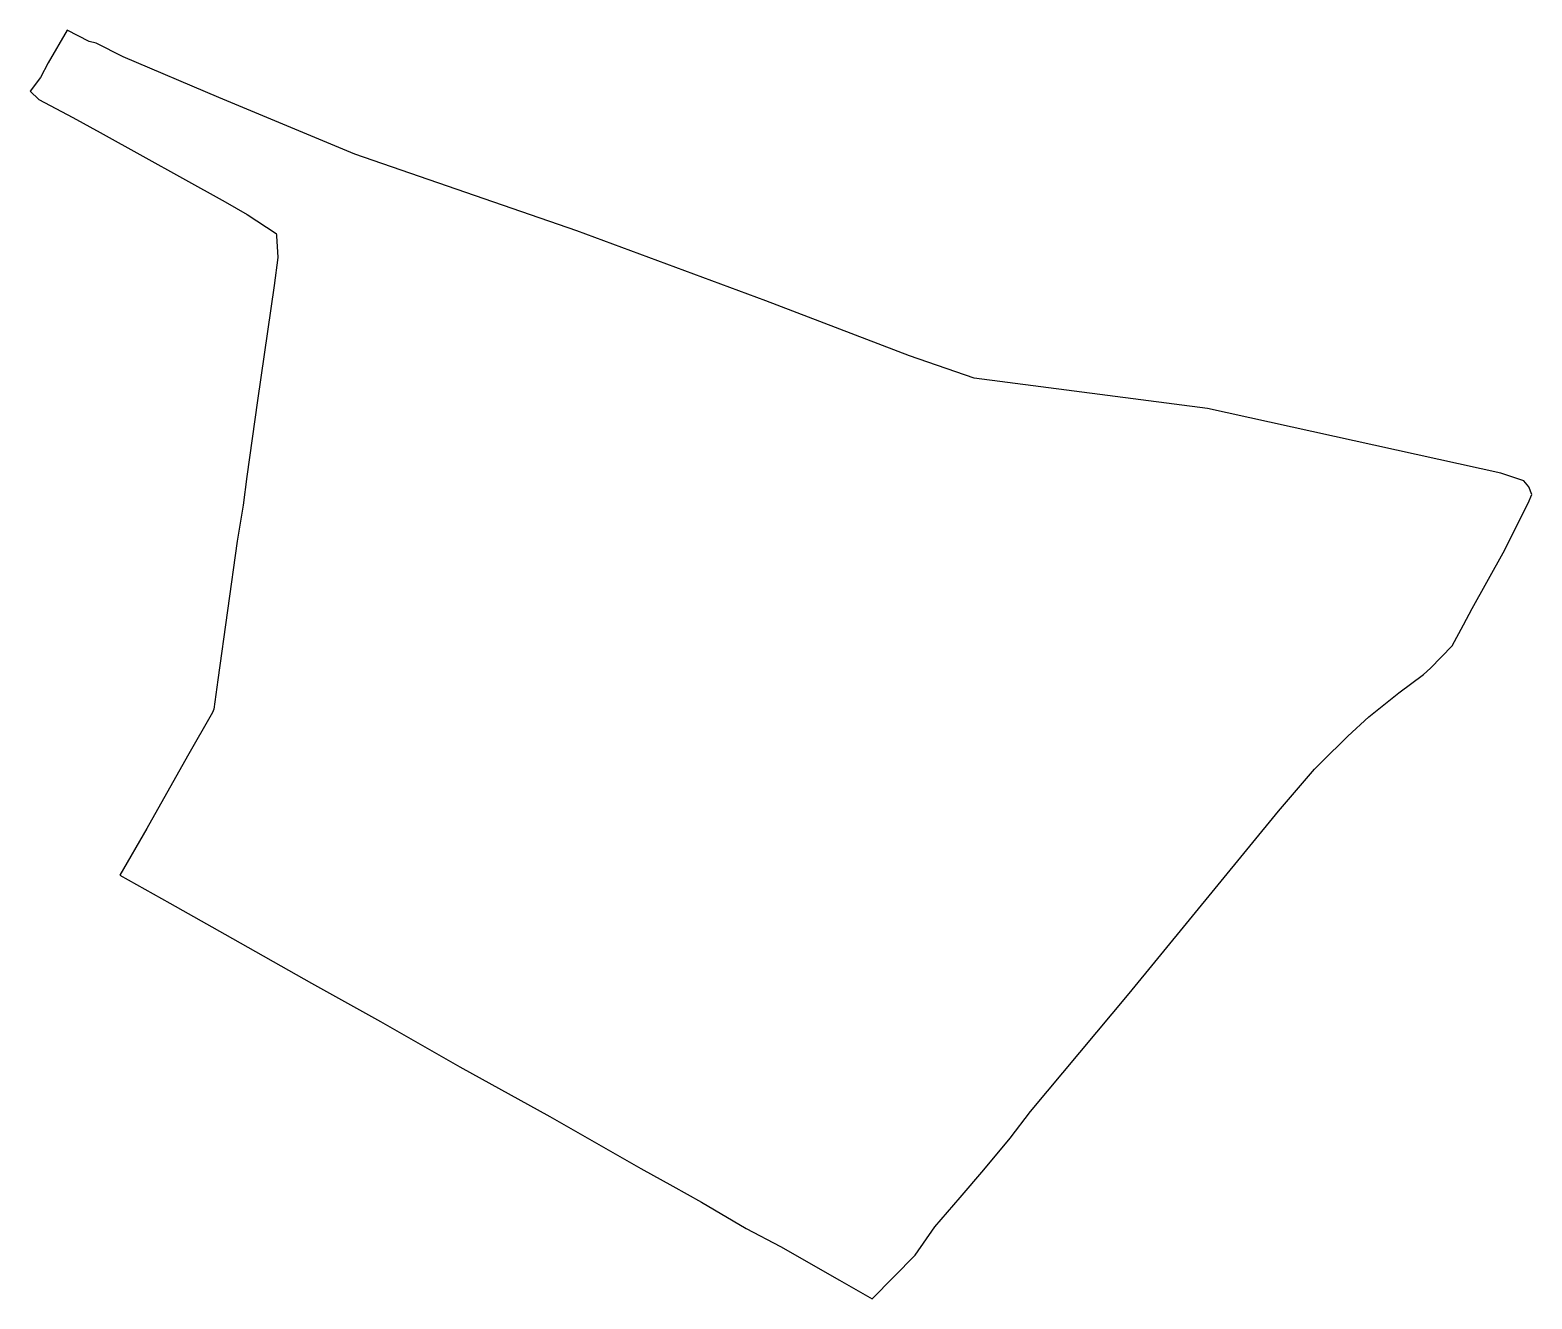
# Model space of a CAD drawing. Header units: millimetres. Extents: x 621039 to 621748, y 1339904 to 1340503.
import ezdxf

# ---------------------------------------------------------------- set-up
doc = ezdxf.new("R2010")
doc.units = ezdxf.units.MM

msp = doc.modelspace()

# ---------------------------------------------------------------- linework, layer by layer
at = {"color": 0}
msp.add_lwpolyline([(621748.36, 1340283.52), (621746.83, 1340287.26), (621744.48, 1340290.1), (621737.91, 1340292.31), (621733.62, 1340293.69), (621595.05, 1340324.21), (621484.8, 1340338.52), (621454.35, 1340349.07), (621386.41, 1340375.06), (621297.24, 1340408.21), (621192.35, 1340444.39), (621127.99, 1340471.09), (621082.81, 1340490.41), (621070.12, 1340496.87), (621066.85, 1340497.51), (621056.33, 1340503), (621047.41, 1340487.51), (621043.87, 1340480.5), (621038.86, 1340474.06), (621043.07, 1340470.12), (621059.05, 1340461.69), (621072.04, 1340454.54), (621131.1, 1340421.84), (621141.38, 1340415.88), (621155.07, 1340406.87), (621155.23, 1340406.24), (621155.32, 1340405.74), (621155.85, 1340395.52), (621154.22, 1340382.26), (621146.37, 1340327.91), (621141.33, 1340292.03), (621139.5, 1340278.48), (621136.77, 1340261.47), (621127.62, 1340196.07), (621125.69, 1340182.09), (621125.1, 1340180.64), (621113.23, 1340159.89), (621094.03, 1340125.76), (621081.35, 1340103.74), (621104.93, 1340090.52), (621130.91, 1340075.91), (621171.82, 1340052.65), (621204.36, 1340034.63), (621241.92, 1340013.19), (621284.37, 1339989.76), (621327.35, 1339965.19), (621342.58, 1339956.81), (621356.06, 1339949.22), (621377.22, 1339936.78), (621393.33, 1339928.24), (621421.23, 1339912.36), (621436.7, 1339903.52), (621456.92, 1339924.19), (621466.36, 1339937.58), (621478.2, 1339951.53), (621489.39, 1339964.58), (621501.82, 1339979.44), (621511.41, 1339992.1), (621558.1, 1340047.75), (621628.69, 1340133.94), (621645.64, 1340153.87), (621648.71, 1340157.03), (621661.33, 1340169.36), (621671.37, 1340178.49), (621685.55, 1340189.81), (621697.08, 1340198.48), (621700.48, 1340201.58), (621710.68, 1340212.09), (621716, 1340222.01), (621720.14, 1340229.76), (621734.79, 1340255.96), (621746.58, 1340279.4), (621748.36, 1340283.52)], dxfattribs=at)

doc.saveas('drawing.dxf')
